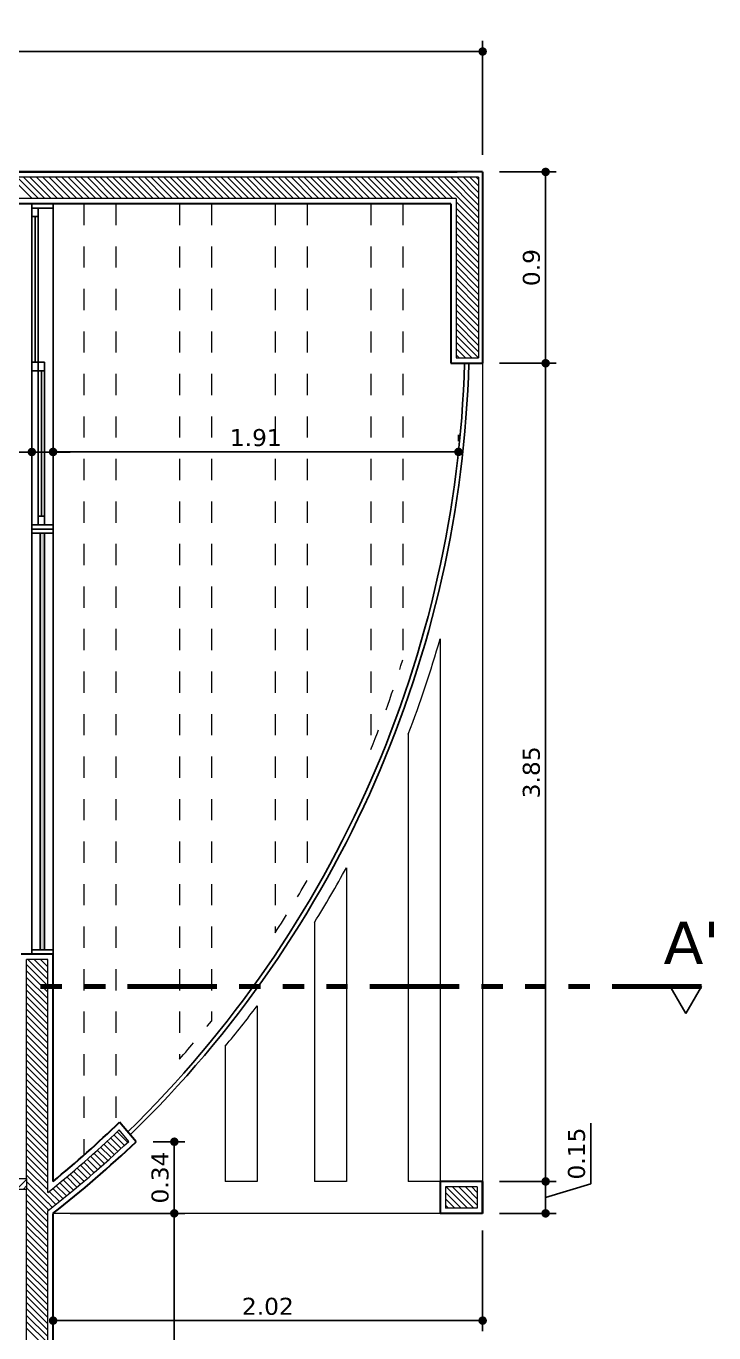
# Model space of a CAD drawing. Header units: millimetres. Extents: x -106 to 2534, y 21 to 2786.
# Drawn here: x 1272.41 to 1275.65, y 1398.08 to 1404.23 of the extents above; entities that cross this region are included whole.
import ezdxf

# ---------------------------------------------------------------- set-up
doc = ezdxf.new("R2010")
doc.units = ezdxf.units.MM
doc.linetypes.add('ACAD_ISO03W100', pattern=[30, 12, -18])
doc.linetypes.add('ACAD_ISO14W100', pattern=[24, 12, -3, 0, -3, 0, -3, 0, -3])
for name, color, linetype, lineweight in [('achurado', 142, 'Continuous', 9), ('cotas 02', 132, 'Continuous', 13), ('L. corte', 106, 'ACAD_ISO14W100', 80), ('marco', 54, 'Continuous', 25), ('muros', 20, 'Continuous', 30), ('placa.plant', 64, 'Continuous', 20), ('punteada', 210, 'ACAD_ISO03W100', 13), ('textos', 116, 'Continuous', 40), ('varanda', 240, 'Continuous', 25)]:
    doc.layers.add(name, color=color, linetype=linetype, lineweight=lineweight)
doc.styles.get("Standard").update_dxf_attribs({"font": 'verdana.ttf'})
doc.dimstyles.new('cota 1.50', dxfattribs={"dimtxt": 0.08, "dimasz": 0.04, "dimexe": 0.05, "dimexo": 0.08, "dimgap": 0.025, "dimtad": 1, "dimdsep": 46, "dimtxsty": 'Standard', "dimblk": 'DOT', "dimcen": 2.5, "dimadec": 0, "dimazin": 0, "dimtm": 1e-09, "dimtfac": 1, "dimtmove": 0, "dimatfit": 3, "dimfxl": 1, "dimarcsym": 0})
pattern_1 = [(315, (-110.421163, 2645.373939), (0.01499999997, 0.01499999997), [])]

# ---------------------------------------------------------------- blocks, each defined once
blk = doc.blocks.new('*U87')
at = {"layer": 'marco'}
for p, q in [((881.8686, 521.1567), (881.8686, 519.627)), ((881.9686, 521.1567), (881.9686, 519.627)), ((881.8686, 521.1367), (881.9686, 521.1367)), ((881.9086, 521.1367), (881.9086, 520.3718)), ((881.9086, 521.0967), (881.9386, 521.0967)), ((881.9236, 521.0967), (881.9236, 520.4118)), ((881.9386, 521.1367), (881.9386, 519.647)), ((881.9086, 520.4118), (881.9386, 520.4118)), ((881.9086, 520.3718), (881.9086, 520.4118)), ((881.9386, 520.4118), (881.9386, 520.3718)), ((881.9386, 520.4118), (881.9686, 520.4118)), ((881.9386, 520.3718), (881.9386, 520.4118)), ((881.9686, 520.4118), (881.9686, 520.3718)), ((881.9386, 520.3718), (881.9086, 520.3718)), ((881.9686, 520.3718), (881.9386, 520.3718)), ((881.9536, 520.3718), (881.9536, 519.687)), ((881.9386, 519.687), (881.9686, 519.687)), ((881.8686, 519.647), (881.9686, 519.647))]:
    blk.add_line(p, q, dxfattribs=at)
blk = doc.blocks.new('_Dot')
at = {"color": 0, "linetype": 'ByBlock', "lineweight": -2}
blk.add_line((-0.5, 0), (-1, 0), dxfattribs=at)
at = {"color": 0, "linetype": 'ByBlock', "const_width": 0.5}
blk.add_lwpolyline([(-0.25, 0, 1), (0.25, 0, 1)], format="xyb", close=True, dxfattribs=at)
blk = doc.blocks.new('*D235')
at = {"layer": 'cotas 02', "color": 0, "lineweight": -2, "transparency": 16777216}
for p, q in [((1260.2822, 1403.6258), (1260.2822, 1404.1623)), ((1274.5222, 1404.1123), (1260.3222, 1404.1123)), ((1274.5622, 1403.6258), (1274.5622, 1404.1623))]:
    blk.add_line(p, q, dxfattribs=at)
at = {"layer": 'Defpoints', "color": 0, "transparency": 16777216}
for p in [(1260.2822, 1404.1123), (1260.2822, 1403.5458), (1274.5622, 1403.5458)]:
    blk.add_point(p, dxfattribs=at)
at = {"layer": 'cotas 02', "color": 0, "lineweight": -2, "transparency": 16777216, "xscale": 0.03999999999999999, "yscale": 0.03999999999999999, "zscale": 0.03999999999999999, "rotation": 180}
blk.add_blockref('_Dot', (1260.2822, 1404.1123), dxfattribs=at)
at = {"layer": 'cotas 02', "color": 0, "lineweight": -2, "transparency": 16777216, "xscale": 0.03999999999999999, "yscale": 0.03999999999999999, "zscale": 0.03999999999999999}
blk.add_blockref('_Dot', (1274.5622, 1404.1123), dxfattribs=at)
at = {"layer": 'cotas 02', "color": 0, "transparency": 16777216, "insert": (1267.4222, 1404.1792), "char_height": 0.08, "attachment_point": 5}
blk.add_mtext('14.28', dxfattribs=at)
blk = doc.blocks.new('*D243')
at = {"layer": 'cotas 02', "color": 0, "lineweight": -2, "transparency": 16777216}
for p, q in [((1268.9436, 1402.2283), (1272.4007, 1402.2283)), ((1268.9036, 1402.1583), (1268.9036, 1402.1783)), ((1272.4407, 1402.1631), (1272.4407, 1402.1783))]:
    blk.add_line(p, q, dxfattribs=at)
at = {"layer": 'Defpoints', "color": 0, "transparency": 16777216}
for p in [(1268.9036, 1402.2383), (1272.4407, 1402.2431), (1272.4407, 1402.2283)]:
    blk.add_point(p, dxfattribs=at)
at = {"layer": 'cotas 02', "color": 0, "lineweight": -2, "transparency": 16777216, "xscale": 0.03999999999999999, "yscale": 0.03999999999999999, "zscale": 0.03999999999999999, "rotation": 180}
blk.add_blockref('_Dot', (1268.9036, 1402.2283), dxfattribs=at)
at = {"layer": 'cotas 02', "color": 0, "lineweight": -2, "transparency": 16777216, "xscale": 0.03999999999999999, "yscale": 0.03999999999999999, "zscale": 0.03999999999999999}
blk.add_blockref('_Dot', (1272.4407, 1402.2283), dxfattribs=at)
at = {"layer": 'cotas 02', "color": 0, "transparency": 16777216, "insert": (1270.6722, 1402.2949), "char_height": 0.08, "attachment_point": 5}
blk.add_mtext('3.54', dxfattribs=at)
blk = doc.blocks.new('*D244')
at = {"layer": 'cotas 02', "color": 0, "lineweight": -2, "transparency": 16777216}
for p, q in [((1272.5407, 1402.3083), (1272.5407, 1402.2783)), ((1272.4007, 1402.2283), (1272.3607, 1402.2283)), ((1272.4407, 1402.2283), (1272.5407, 1402.2283)), ((1272.5807, 1402.2283), (1272.6207, 1402.2283)), ((1272.4407, 1402.1631), (1272.4407, 1402.1783))]:
    blk.add_line(p, q, dxfattribs=at)
at = {"layer": 'Defpoints', "color": 0, "transparency": 16777216}
for p in [(1272.4407, 1402.2431), (1272.5407, 1402.2283), (1272.5407, 1402.2283)]:
    blk.add_point(p, dxfattribs=at)
at = {"layer": 'cotas 02', "color": 0, "lineweight": -2, "transparency": 16777216, "xscale": 0.03999999999999999, "yscale": 0.03999999999999999, "zscale": 0.03999999999999999}
blk.add_blockref('_Dot', (1272.4407, 1402.2283), dxfattribs=at)
at = {"layer": 'cotas 02', "color": 0, "lineweight": -2, "transparency": 16777216, "xscale": 0.03999999999999999, "yscale": 0.03999999999999999, "zscale": 0.03999999999999999, "rotation": 180}
blk.add_blockref('_Dot', (1272.5407, 1402.2283), dxfattribs=at)
at = {"layer": 'cotas 02', "color": 0, "transparency": 16777216, "insert": (1272.2897, 1402.2949), "char_height": 0.08, "attachment_point": 5}
blk.add_mtext('0.1', dxfattribs=at)
blk = doc.blocks.new('*D245')
at = {"layer": 'cotas 02', "color": 0, "lineweight": -2, "transparency": 16777216}
for p, q in [((1272.5407, 1402.3083), (1272.5407, 1402.2788)), ((1274.4486, 1402.3088), (1274.4486, 1402.2788)), ((1272.5807, 1402.2288), (1274.4086, 1402.2288))]:
    blk.add_line(p, q, dxfattribs=at)
at = {"layer": 'Defpoints', "color": 0, "transparency": 16777216}
for p in [(1272.5407, 1402.2283), (1274.4486, 1402.2288), (1274.4486, 1402.2288)]:
    blk.add_point(p, dxfattribs=at)
at = {"layer": 'cotas 02', "color": 0, "lineweight": -2, "transparency": 16777216, "xscale": 0.03999999999999999, "yscale": 0.03999999999999999, "zscale": 0.03999999999999999, "rotation": 180}
blk.add_blockref('_Dot', (1272.5407, 1402.2288), dxfattribs=at)
at = {"layer": 'cotas 02', "color": 0, "lineweight": -2, "transparency": 16777216, "xscale": 0.03999999999999999, "yscale": 0.03999999999999999, "zscale": 0.03999999999999999}
blk.add_blockref('_Dot', (1274.4486, 1402.2288), dxfattribs=at)
at = {"layer": 'cotas 02', "color": 0, "transparency": 16777216, "insert": (1273.4947, 1402.2954), "char_height": 0.08, "attachment_point": 5}
blk.add_mtext('1.91', dxfattribs=at)
blk = doc.blocks.new('*D246')
at = {"layer": 'cotas 02', "color": 0, "lineweight": -2, "transparency": 16777216}
for p, q in [((1274.6422, 1403.5458), (1274.9087, 1403.5458)), ((1274.8587, 1403.5058), (1274.8587, 1402.6858)), ((1274.6422, 1402.6458), (1274.9087, 1402.6458))]:
    blk.add_line(p, q, dxfattribs=at)
at = {"layer": 'Defpoints', "color": 0, "transparency": 16777216}
for p in [(1274.5622, 1403.5458), (1274.5622, 1402.6458), (1274.8587, 1402.6458)]:
    blk.add_point(p, dxfattribs=at)
at = {"layer": 'cotas 02', "color": 0, "lineweight": -2, "transparency": 16777216, "xscale": 0.03999999999999999, "yscale": 0.03999999999999999, "zscale": 0.03999999999999999}
for p, rotation in [((1274.8587, 1403.5458), 90), ((1274.8587, 1402.6458), 270)]:
    blk.add_blockref('_Dot', p, dxfattribs=dict(at, rotation=rotation))
at = {"layer": 'cotas 02', "color": 0, "transparency": 16777216, "insert": (1274.7921, 1403.0958), "char_height": 0.08, "attachment_point": 5, "rotation": 90}
blk.add_mtext('0.9', dxfattribs=at)
blk = doc.blocks.new('*D247')
at = {"layer": 'cotas 02', "color": 0, "lineweight": -2, "transparency": 16777216}
for p, q in [((1274.6422, 1402.6458), (1274.9087, 1402.6458)), ((1274.8587, 1402.6058), (1274.8587, 1398.8369)), ((1274.6422, 1398.7969), (1274.9087, 1398.7969))]:
    blk.add_line(p, q, dxfattribs=at)
at = {"layer": 'Defpoints', "color": 0, "transparency": 16777216}
for p in [(1274.5622, 1402.6458), (1274.5622, 1398.7969), (1274.8587, 1398.7969)]:
    blk.add_point(p, dxfattribs=at)
at = {"layer": 'cotas 02', "color": 0, "lineweight": -2, "transparency": 16777216, "xscale": 0.03999999999999999, "yscale": 0.03999999999999999, "zscale": 0.03999999999999999}
for p, rotation in [((1274.8587, 1402.6458), 90), ((1274.8587, 1398.7969), 270)]:
    blk.add_blockref('_Dot', p, dxfattribs=dict(at, rotation=rotation))
at = {"layer": 'cotas 02', "color": 0, "transparency": 16777216, "insert": (1274.7919, 1400.7213), "char_height": 0.08, "attachment_point": 5, "rotation": 90}
blk.add_mtext('3.85', dxfattribs=at)
blk = doc.blocks.new('*D248')
at = {"layer": 'cotas 02', "color": 0, "lineweight": -2, "transparency": 16777216}
for p, q in [((1275.0711, 1398.7857), (1275.0711, 1399.0704)), ((1274.6422, 1398.7969), (1274.9087, 1398.7969)), ((1274.8587, 1398.7219), (1275.0711, 1398.7857)), ((1274.8587, 1398.7569), (1274.8587, 1398.6869)), ((1274.6422, 1398.6469), (1274.9087, 1398.6469))]:
    blk.add_line(p, q, dxfattribs=at)
at = {"layer": 'Defpoints', "color": 0, "transparency": 16777216}
for p in [(1274.5622, 1398.7969), (1274.5622, 1398.6469), (1274.8587, 1398.6469)]:
    blk.add_point(p, dxfattribs=at)
at = {"layer": 'cotas 02', "color": 0, "lineweight": -2, "transparency": 16777216, "xscale": 0.03999999999999999, "yscale": 0.03999999999999999, "zscale": 0.03999999999999999}
for p, rotation in [((1274.8587, 1398.7969), 90), ((1274.8587, 1398.6469), 270)]:
    blk.add_blockref('_Dot', p, dxfattribs=dict(at, rotation=rotation))
at = {"layer": 'cotas 02', "color": 0, "transparency": 16777216, "insert": (1275.0045, 1398.928), "char_height": 0.08, "attachment_point": 5, "rotation": 90}
blk.add_mtext('0.15', dxfattribs=at)
blk = doc.blocks.new('*D249')
at = {"layer": 'cotas 02', "color": 0, "lineweight": -2, "transparency": 16777216}
for p, q in [((1272.6207, 1398.6469), (1273.1613, 1398.6469)), ((1273.1113, 1396.4258), (1273.1113, 1398.6069)), ((1272.6207, 1396.3858), (1273.1613, 1396.3858))]:
    blk.add_line(p, q, dxfattribs=at)
at = {"layer": 'Defpoints', "color": 0, "transparency": 16777216}
for p in [(1272.5407, 1398.6469), (1273.1113, 1398.6469), (1272.5407, 1396.3858)]:
    blk.add_point(p, dxfattribs=at)
at = {"layer": 'cotas 02', "color": 0, "lineweight": -2, "transparency": 16777216, "xscale": 0.03999999999999999, "yscale": 0.03999999999999999, "zscale": 0.03999999999999999}
for p, rotation in [((1273.1113, 1398.6469), 90), ((1273.1113, 1396.3858), 270)]:
    blk.add_blockref('_Dot', p, dxfattribs=dict(at, rotation=rotation))
at = {"layer": 'cotas 02', "color": 0, "transparency": 16777216, "insert": (1273.0446, 1397.5163), "char_height": 0.08, "attachment_point": 5, "rotation": 90}
blk.add_mtext('2.26', dxfattribs=at)
blk = doc.blocks.new('*D250')
at = {"layer": 'cotas 02', "color": 0, "lineweight": -2, "transparency": 16777216}
for p, q in [((1273.0111, 1398.9837), (1273.1613, 1398.9837)), ((1273.1113, 1398.6869), (1273.1113, 1398.9437)), ((1272.6207, 1398.6469), (1273.1613, 1398.6469))]:
    blk.add_line(p, q, dxfattribs=at)
at = {"layer": 'Defpoints', "color": 0, "transparency": 16777216}
for p in [(1272.9311, 1398.9837), (1273.1113, 1398.9837), (1272.5407, 1398.6469)]:
    blk.add_point(p, dxfattribs=at)
at = {"layer": 'cotas 02', "color": 0, "lineweight": -2, "transparency": 16777216, "xscale": 0.03999999999999999, "yscale": 0.03999999999999999, "zscale": 0.03999999999999999}
for p, rotation in [((1273.1113, 1398.9837), 90), ((1273.1113, 1398.6469), 270)]:
    blk.add_blockref('_Dot', p, dxfattribs=dict(at, rotation=rotation))
at = {"layer": 'cotas 02', "color": 0, "transparency": 16777216, "insert": (1273.0446, 1398.8153), "char_height": 0.08, "attachment_point": 5, "rotation": 90}
blk.add_mtext('0.34', dxfattribs=at)
blk = doc.blocks.new('*D297')
at = {"layer": 'cotas 02', "color": 0, "lineweight": -2, "transparency": 16777216}
for p, q in [((1272.5407, 1398.5669), (1272.5407, 1398.0922)), ((1274.5622, 1398.5669), (1274.5622, 1398.0922)), ((1272.5807, 1398.1422), (1274.5222, 1398.1422))]:
    blk.add_line(p, q, dxfattribs=at)
at = {"layer": 'Defpoints', "color": 0, "transparency": 16777216}
for p in [(1272.5407, 1398.6469), (1274.5622, 1398.6469), (1274.5622, 1398.1422)]:
    blk.add_point(p, dxfattribs=at)
at = {"layer": 'cotas 02', "color": 0, "lineweight": -2, "transparency": 16777216, "xscale": 0.03999999999999999, "yscale": 0.03999999999999999, "zscale": 0.03999999999999999, "rotation": 180}
blk.add_blockref('_Dot', (1272.5407, 1398.1422), dxfattribs=at)
at = {"layer": 'cotas 02', "color": 0, "lineweight": -2, "transparency": 16777216, "xscale": 0.03999999999999999, "yscale": 0.03999999999999999, "zscale": 0.03999999999999999}
blk.add_blockref('_Dot', (1274.5622, 1398.1422), dxfattribs=at)
at = {"layer": 'cotas 02', "color": 0, "transparency": 16777216, "insert": (1273.5515, 1398.2089), "char_height": 0.08, "attachment_point": 5}
blk.add_mtext('2.02', dxfattribs=at)

msp = doc.modelspace()

# ---------------------------------------------------------------- hatches: boundary and pattern name
at = {"layer": 'achurado'}
h = msp.add_hatch(dxfattribs=at)
h.set_pattern_fill('JIS_WOOD', color=256, scale=0.03, angle=-90, style=0)
h.set_pattern_definition(pattern_1)
edge = h.paths.add_edge_path()
edge.add_arc((1269.282, 1402.7608), 5.1564, -51.1619, -46.19603)
edge.add_line((1272.8513, 1399.0394), (1272.8967, 1398.9856))
edge.add_arc((1269.3038, 1402.7936), 5.2355, -52.15696, -46.66422, ccw=False)
edge.add_line((1272.5157, 1398.6591), (1272.5157, 1398.7444))
h = msp.add_hatch(dxfattribs=at)
h.set_pattern_fill('JIS_WOOD', color=256, scale=0.03, angle=-90, style=0)
h.set_pattern_definition(pattern_1)
h.paths.add_polyline_path([(1274.3872, 1398.6719), (1274.5372, 1398.6719), (1274.5372, 1398.7719), (1274.3872, 1398.7719)])
at = {"layer": 'varanda'}
h = msp.add_hatch(color=75, dxfattribs=at)
h.set_gradient(color1=(116, 138, 96), color2=(132, 155, 111), one_color=1, tint=0.52, name='CYLINDER')
h.paths.add_polyline_path([(1272.4807, 1399.8861), (1272.5007, 1399.8861), (1272.5007, 1401.8461), (1272.4807, 1401.8461)])

# ---------------------------------------------------------------- linework, layer by layer
msp.add_lwpolyline([(1275.5184, 1399.5867), (1275.4451, 1399.7136), (1275.5917, 1399.7136)], close=True)
at = {"layer": 'achurado'}
for p, q in [((1274.543, 1403.5208), (1260.3072, 1403.5208)), ((1272.342, 1403.5208), (1272.442, 1403.4208)), ((1272.372, 1403.5208), (1272.472, 1403.4208)), ((1272.402, 1403.5208), (1272.502, 1403.4208)), ((1272.432, 1403.5208), (1272.532, 1403.4208)), ((1272.462, 1403.5208), (1272.562, 1403.4208)), ((1272.492, 1403.5208), (1272.592, 1403.4208)), ((1272.522, 1403.5208), (1272.622, 1403.4208)), ((1272.552, 1403.5208), (1272.652, 1403.4208)), ((1272.582, 1403.5208), (1272.682, 1403.4208)), ((1272.612, 1403.5208), (1272.712, 1403.4208)), ((1272.642, 1403.5208), (1272.742, 1403.4208)), ((1272.672, 1403.5208), (1272.772, 1403.4208)), ((1272.702, 1403.5208), (1272.802, 1403.4208)), ((1272.732, 1403.5208), (1272.832, 1403.4208)), ((1272.762, 1403.5208), (1272.862, 1403.4208)), ((1272.792, 1403.5208), (1272.892, 1403.4208)), ((1272.822, 1403.5208), (1272.922, 1403.4208)), ((1272.852, 1403.5208), (1272.952, 1403.4208)), ((1272.882, 1403.5208), (1272.982, 1403.4208)), ((1272.912, 1403.5208), (1273.012, 1403.4208)), ((1272.942, 1403.5208), (1273.042, 1403.4208)), ((1272.972, 1403.5208), (1273.072, 1403.4208)), ((1273.002, 1403.5208), (1273.102, 1403.4208)), ((1273.032, 1403.5208), (1273.132, 1403.4208)), ((1273.062, 1403.5208), (1273.162, 1403.4208)), ((1273.092, 1403.5208), (1273.192, 1403.4208)), ((1273.122, 1403.5208), (1273.222, 1403.4208)), ((1273.152, 1403.5208), (1273.252, 1403.4208)), ((1273.182, 1403.5208), (1273.282, 1403.4208)), ((1273.212, 1403.5208), (1273.312, 1403.4208)), ((1273.242, 1403.5208), (1273.342, 1403.4208)), ((1273.272, 1403.5208), (1273.372, 1403.4208)), ((1273.302, 1403.5208), (1273.402, 1403.4208)), ((1273.332, 1403.5208), (1273.432, 1403.4208)), ((1273.362, 1403.5208), (1273.462, 1403.4208)), ((1273.392, 1403.5208), (1273.492, 1403.4208)), ((1273.422, 1403.5208), (1273.522, 1403.4208)), ((1273.452, 1403.5208), (1273.552, 1403.4208)), ((1273.482, 1403.5208), (1273.582, 1403.4208)), ((1273.512, 1403.5208), (1273.612, 1403.4208)), ((1273.542, 1403.5208), (1273.642, 1403.4208)), ((1273.572, 1403.5208), (1273.672, 1403.4208)), ((1273.602, 1403.5208), (1273.702, 1403.4208)), ((1273.632, 1403.5208), (1273.732, 1403.4208)), ((1273.662, 1403.5208), (1273.762, 1403.4208)), ((1273.692, 1403.5208), (1273.792, 1403.4208)), ((1273.722, 1403.5208), (1273.822, 1403.4208)), ((1273.752, 1403.5208), (1273.852, 1403.4208)), ((1273.782, 1403.5208), (1273.882, 1403.4208)), ((1273.812, 1403.5208), (1273.912, 1403.4208)), ((1273.842, 1403.5208), (1273.942, 1403.4208)), ((1273.872, 1403.5208), (1273.972, 1403.4208)), ((1273.902, 1403.5208), (1274.002, 1403.4208)), ((1273.932, 1403.5208), (1274.032, 1403.4208)), ((1273.962, 1403.5208), (1274.062, 1403.4208)), ((1273.992, 1403.5208), (1274.092, 1403.4208)), ((1274.022, 1403.5208), (1274.122, 1403.4208)), ((1274.052, 1403.5208), (1274.152, 1403.4208)), ((1274.082, 1403.5208), (1274.182, 1403.4208)), ((1274.112, 1403.5208), (1274.212, 1403.4208)), ((1274.142, 1403.5208), (1274.242, 1403.4208)), ((1274.172, 1403.5208), (1274.272, 1403.4208)), ((1274.202, 1403.5208), (1274.302, 1403.4208)), ((1274.232, 1403.5208), (1274.332, 1403.4208)), ((1274.262, 1403.5208), (1274.362, 1403.4208)), ((1274.292, 1403.5208), (1274.392, 1403.4208)), ((1274.322, 1403.5208), (1274.422, 1403.4208)), ((1274.352, 1403.5208), (1274.543, 1403.3298)), ((1274.382, 1403.5208), (1274.543, 1403.3598)), ((1274.412, 1403.5208), (1274.543, 1403.3898)), ((1274.442, 1403.5208), (1274.543, 1403.4198)), ((1274.472, 1403.5208), (1274.543, 1403.4498)), ((1274.502, 1403.5208), (1274.543, 1403.4798)), ((1274.532, 1403.5208), (1274.543, 1403.5098)), ((1274.543, 1403.5208), (1274.543, 1402.6708)), ((1274.4372, 1403.4208), (1267.1869, 1403.4208)), ((1274.4372, 1403.4208), (1274.4372, 1402.6708)), ((1274.4372, 1403.4056), (1274.543, 1403.2998)), ((1274.4372, 1403.3756), (1274.543, 1403.2698)), ((1274.4372, 1403.3456), (1274.543, 1403.2398)), ((1274.4372, 1403.3156), (1274.543, 1403.2098)), ((1274.4372, 1403.2856), (1274.543, 1403.1798)), ((1274.4372, 1403.2556), (1274.543, 1403.1498)), ((1274.4372, 1403.2256), (1274.543, 1403.1198)), ((1274.4372, 1403.1956), (1274.543, 1403.0898)), ((1274.4372, 1403.1656), (1274.543, 1403.0598)), ((1274.4372, 1403.1356), (1274.543, 1403.0298)), ((1274.4372, 1403.1056), (1274.543, 1402.9998)), ((1274.4372, 1403.0756), (1274.543, 1402.9698)), ((1274.4372, 1403.0456), (1274.543, 1402.9398)), ((1274.4372, 1403.0156), (1274.543, 1402.9098)), ((1274.4372, 1402.9856), (1274.543, 1402.8798)), ((1274.4372, 1402.9556), (1274.543, 1402.8498)), ((1274.4372, 1402.9256), (1274.543, 1402.8198)), ((1274.4372, 1402.8956), (1274.543, 1402.7898)), ((1274.4372, 1402.8656), (1274.543, 1402.7598)), ((1274.4372, 1402.8356), (1274.543, 1402.7298)), ((1274.4372, 1402.8056), (1274.543, 1402.6998)), ((1274.4372, 1402.7756), (1274.542, 1402.6708)), ((1274.4372, 1402.7456), (1274.512, 1402.6708)), ((1274.4372, 1402.7156), (1274.482, 1402.6708)), ((1274.4372, 1402.6856), (1274.452, 1402.6708)), ((1274.4372, 1402.6708), (1274.543, 1402.6708)), ((1272.4157, 1398.8108), (1272.4157, 1399.8411)), ((1272.5157, 1399.8411), (1272.4157, 1399.8411)), ((1272.4157, 1399.817), (1272.5157, 1399.717)), ((1272.4217, 1399.8411), (1272.5157, 1399.747)), ((1272.4517, 1399.8411), (1272.5157, 1399.777)), ((1272.4817, 1399.8411), (1272.5157, 1399.807)), ((1272.5117, 1399.8411), (1272.5157, 1399.837)), ((1272.5157, 1398.7444), (1272.5157, 1399.8411)), ((1272.4157, 1399.787), (1272.5157, 1399.687)), ((1272.4157, 1399.757), (1272.5157, 1399.657)), ((1272.4157, 1399.727), (1272.5157, 1399.627)), ((1272.4157, 1399.697), (1272.5157, 1399.597)), ((1272.4157, 1399.667), (1272.5157, 1399.567)), ((1272.4157, 1399.637), (1272.5157, 1399.537)), ((1272.4157, 1399.607), (1272.5157, 1399.507)), ((1272.4157, 1399.577), (1272.5157, 1399.477)), ((1272.4157, 1399.547), (1272.5157, 1399.447)), ((1272.4157, 1399.517), (1272.5157, 1399.417)), ((1272.4157, 1399.487), (1272.5157, 1399.387)), ((1272.4157, 1399.457), (1272.5157, 1399.357)), ((1272.4157, 1399.427), (1272.5157, 1399.327)), ((1272.4157, 1399.397), (1272.5157, 1399.297)), ((1272.4157, 1399.367), (1272.5157, 1399.267)), ((1272.4157, 1399.337), (1272.5157, 1399.237)), ((1272.4157, 1399.307), (1272.5157, 1399.207)), ((1272.4157, 1399.277), (1272.5157, 1399.177)), ((1272.4157, 1399.247), (1272.5157, 1399.147)), ((1272.4157, 1399.217), (1272.5157, 1399.117)), ((1272.4157, 1399.187), (1272.5157, 1399.087)), ((1272.4157, 1399.157), (1272.5157, 1399.057)), ((1272.4157, 1399.127), (1272.5157, 1399.027)), ((1272.4157, 1399.097), (1272.5157, 1398.997)), ((1272.4157, 1399.067), (1272.5157, 1398.967)), ((1272.4157, 1399.037), (1272.5157, 1398.937)), ((1272.4157, 1399.007), (1272.5157, 1398.907)), ((1272.8967, 1398.9856), (1272.8513, 1399.0394)), ((1272.4157, 1398.977), (1272.5157, 1398.877)), ((1272.4157, 1398.947), (1272.5157, 1398.847)), ((1272.4157, 1398.917), (1272.5157, 1398.817)), ((1272.4157, 1398.887), (1272.5157, 1398.787)), ((1272.4157, 1398.857), (1272.5157, 1398.757)), ((1272.4157, 1398.827), (1272.5157, 1398.727)), ((1268.1369, 1398.7608), (1272.4157, 1398.7608)), ((1270.1869, 1398.8108), (1272.4157, 1398.8108)), ((1272.3708, 1398.7608), (1272.4157, 1398.8057)), ((1272.4008, 1398.7608), (1272.4157, 1398.7757)), ((1272.4157, 1398.8108), (1272.4157, 1398.7608)), ((1272.4157, 1398.797), (1272.5157, 1398.697)), ((1272.4157, 1398.767), (1272.5157, 1398.667)), ((1272.4157, 1396.5108), (1272.4157, 1398.7608)), ((1274.5372, 1398.7719), (1274.3872, 1398.7719)), ((1274.3872, 1398.7719), (1274.3872, 1398.6719)), ((1274.5372, 1398.7719), (1274.5372, 1398.6719)), ((1272.4157, 1398.737), (1272.5157, 1398.637)), ((1272.4157, 1398.707), (1272.5157, 1398.607)), ((1272.4157, 1398.677), (1272.5157, 1398.577)), ((1272.4157, 1398.647), (1272.5157, 1398.547)), ((1272.5157, 1396.4108), (1272.5157, 1398.6591)), ((1274.5372, 1398.6719), (1274.3872, 1398.6719)), ((1272.4157, 1398.617), (1272.5157, 1398.517)), ((1272.4157, 1398.587), (1272.5157, 1398.487)), ((1272.4157, 1398.557), (1272.5157, 1398.457)), ((1272.4157, 1398.527), (1272.5157, 1398.427)), ((1272.4157, 1398.497), (1272.5157, 1398.397)), ((1272.4157, 1398.467), (1272.5157, 1398.367)), ((1272.4157, 1398.437), (1272.5157, 1398.337)), ((1272.4157, 1398.407), (1272.5157, 1398.307)), ((1272.4157, 1398.377), (1272.5157, 1398.277)), ((1272.4157, 1398.347), (1272.5157, 1398.247)), ((1272.4157, 1398.317), (1272.5157, 1398.217)), ((1272.4157, 1398.287), (1272.5157, 1398.187)), ((1272.4157, 1398.257), (1272.5157, 1398.157)), ((1272.4157, 1398.227), (1272.5157, 1398.127)), ((1272.4157, 1398.197), (1272.5157, 1398.097)), ((1272.4157, 1398.167), (1272.5157, 1398.067)), ((1272.4157, 1398.137), (1272.5157, 1398.037)), ((1272.4157, 1398.107), (1272.5157, 1398.007))]:
    msp.add_line(p, q, dxfattribs=at)
for centre, radius, start, end in [((1269.282, 1402.7608), 5.1564, 308.8381, 313.80397), ((1269.3038, 1402.7936), 5.2355, 307.84304, 313.33578)]:
    msp.add_arc(centre, radius, start, end, dxfattribs=at)
at = {"layer": 'L. corte', "ltscale": 0.035}
msp.add_line((1275.5917, 1399.7136), (1259.3216, 1399.7136), dxfattribs=at)
at = {"layer": 'marco'}
for p, q in [((1272.4407, 1401.8661), (1272.4407, 1399.8661)), ((1272.5407, 1401.8661), (1272.4407, 1401.8661)), ((1272.5407, 1401.8461), (1272.4407, 1401.8461)), ((1272.4807, 1401.8461), (1272.4807, 1399.8861)), ((1272.5007, 1401.8461), (1272.5007, 1399.8861)), ((1272.5407, 1401.8661), (1272.5407, 1399.8661)), ((1272.5407, 1399.8861), (1272.4407, 1399.8861))]:
    msp.add_line(p, q, dxfattribs=at)
at = {"layer": 'muros'}
for p, q in [((1260.2822, 1403.5458), (1273.4222, 1403.5458)), ((1274.5622, 1403.5458), (1260.2822, 1403.5458)), ((1273.4222, 1403.5458), (1274.4422, 1403.5458)), ((1274.5622, 1403.5458), (1274.5622, 1402.6458)), ((1274.4122, 1403.3958), (1267.2119, 1403.3958)), ((1274.4122, 1403.3958), (1274.4122, 1402.6458)), ((1274.4122, 1402.6458), (1274.5622, 1402.6458)), ((1272.5407, 1399.8661), (1272.3907, 1399.8661)), ((1272.5407, 1398.7969), (1272.5407, 1399.8661)), ((1272.9311, 1398.9837), (1272.8531, 1399.0759)), ((1274.5622, 1398.7969), (1274.3622, 1398.7969)), ((1274.3622, 1398.7969), (1274.3622, 1398.6469)), ((1274.5622, 1398.6469), (1274.5622, 1398.7969)), ((1274.5622, 1398.7969), (1274.5622, 1398.6469)), ((1272.5407, 1396.5358), (1272.5407, 1398.6469)), ((1274.5622, 1398.6469), (1274.3622, 1398.6469))]:
    msp.add_line(p, q, dxfattribs=at)
for centre, radius, start, end in [((1269.282, 1402.7608), 5.1314, 309.42363, 314.10124), ((1269.3038, 1402.7936), 5.2605, 307.97643, 313.59365)]:
    msp.add_arc(centre, radius, start, end, dxfattribs=at)
at = {"layer": 'placa.plant'}
for p, q in [((1274.5622, 1402.6458), (1274.5622, 1398.7969)), ((1274.3622, 1401.3495), (1274.3622, 1398.7969)), ((1274.2122, 1400.9014), (1274.2122, 1398.7969)), ((1273.921, 1400.2729), (1273.921, 1398.7969)), ((1273.771, 1400.0157), (1273.771, 1398.7969)), ((1273.5009, 1399.6223), (1273.5009, 1398.7969)), ((1273.3509, 1399.433), (1273.3509, 1398.7969)), ((1273.5009, 1398.7969), (1273.3509, 1398.7969)), ((1273.921, 1398.7969), (1273.771, 1398.7969)), ((1274.3622, 1398.7969), (1274.2122, 1398.7969)), ((1274.3622, 1398.6469), (1272.5407, 1398.6469))]:
    msp.add_line(p, q, dxfattribs=at)
for start, end in [(338.91871, 344.06748), (328.12575, 331.36898), (320.29469, 322.92576)]:
    msp.add_arc((1269.3038, 1402.7936), 5.2605, start, end, dxfattribs=at)
at = {"layer": 'punteada', "ltscale": 5e-05}
for p, q in [((1272.686, 1403.3958), (1272.686, 1398.9209)), ((1272.836, 1403.3958), (1272.836, 1399.0593)), ((1273.136, 1403.3958), (1273.136, 1399.3728)), ((1273.286, 1403.3958), (1273.286, 1399.5515)), ((1273.586, 1403.3958), (1273.586, 1399.9666)), ((1273.736, 1403.3958), (1273.736, 1400.2125)), ((1274.036, 1403.3958), (1274.036, 1400.8291)), ((1274.186, 1403.3958), (1274.186, 1401.2499))]:
    msp.add_line(p, q, dxfattribs=at)
for start, end in [(337.8865, 342.87637), (327.00782, 330.22435), (318.68139, 321.28635)]:
    msp.add_arc((1269.282, 1402.7608), 5.1314, start, end, dxfattribs=at)
at = {"layer": 'varanda'}
for p, q in [((1274.4772, 1402.6458), (1274.4972, 1402.6458)), ((1274.2904, 1398.6469), (1274.2904, 1398.6469))]:
    msp.add_line(p, q, dxfattribs=at)
for centre, radius, start, end in [((1269.2156, 1402.7968), 5.2637, 314.30293, 358.35512), ((1269.2288, 1402.7935), 5.2704, 314.21111, 358.39326)]:
    msp.add_arc(centre, radius, start, end, dxfattribs=at)

# ---------------------------------------------------------------- block references
at = {"layer": 'punteada', "rotation": 180}
msp.add_blockref('*U87', (2154.4093, 1923.0227), dxfattribs=at)

# ---------------------------------------------------------------- texts
at = {"layer": 'textos', "insert": (1275.4135, 1400.0197), "char_height": 0.2, "width": 5.372119, "attachment_point": 1}
msp.add_mtext("A'", dxfattribs=at)

# ---------------------------------------------------------------- dimensions: what is measured, and where the dimension line sits
at = {"layer": 'cotas 02'}
for base, p1, p2, override, picture, middle in [((1260.2822, 1404.1123), (1274.5622, 1403.5458), (1260.2822, 1403.5458), {"dimfxl": 0.04}, '*D235', (1267.4222, 1404.1792)), ((1272.4407, 1402.2283), (1268.9036, 1402.2383), (1272.4407, 1402.2431), {"dimtmove": 1, "dimfxl": 0.04}, '*D243', (1270.6722, 1402.2949)), ((1274.4486, 1402.2288), (1272.5407, 1402.2283), (1274.4486, 1402.2288), {"dimtmove": 1, "dimfxl": 0.04}, '*D245', (1273.4947, 1402.2954)), ((1274.5622, 1398.1422), (1272.5407, 1398.6469), (1274.5622, 1398.6469), {"dimfxl": 0.04}, '*D297', (1273.5515, 1398.2089))]:
    dim = msp.add_linear_dim(base=base, p1=p1, p2=p2, dimstyle='cota 1.50', override=override, dxfattribs=at)
    dim.commit()
    dim.dimension.update_dxf_attribs({"geometry": picture, "text_midpoint": middle})
for base, p1, p2, override, picture, middle in [((1274.8587, 1402.6458), (1274.5622, 1403.5458), (1274.5622, 1402.6458), {"dimfxl": 0.04}, '*D246', (1274.7921, 1403.0958)), ((1274.8587, 1398.7969), (1274.5622, 1402.6458), (1274.5622, 1398.7969), {"dimtmove": 1, "dimfxl": 0.04}, '*D247', (1274.7919, 1400.7213)), ((1274.8587, 1398.6469), (1274.5622, 1398.7969), (1274.5622, 1398.6469), {"dimtmove": 1, "dimfxl": 0.04}, '*D248', (1275.0045, 1398.8107)), ((1273.1113, 1398.9837), (1272.5407, 1398.6469), (1272.9311, 1398.9837), {"dimtmove": 1, "dimfxl": 0.04}, '*D250', (1273.0446, 1398.8153)), ((1273.1113, 1398.6469), (1272.5407, 1396.3858), (1272.5407, 1398.6469), {"dimfxl": 0.04}, '*D249', (1273.0446, 1397.5163))]:
    dim = msp.add_linear_dim(base=base, p1=p1, p2=p2, angle=90, dimstyle='cota 1.50', override=override, dxfattribs=at)
    dim.commit()
    dim.dimension.update_dxf_attribs({"geometry": picture, "text_midpoint": middle})
dim = msp.add_linear_dim(base=(1272.5407, 1402.2283), p1=(1272.4407, 1402.2431), p2=(1272.5407, 1402.2283), dimstyle='cota 1.50', override={"dimtmove": 1, "dimfxl": 0.04}, dxfattribs=at)
dim.commit()
dim.dimension.update_dxf_attribs({"geometry": '*D244', "text_midpoint": (1272.2897, 1402.2283), "dimtype": 160})

doc.saveas('drawing.dxf')
